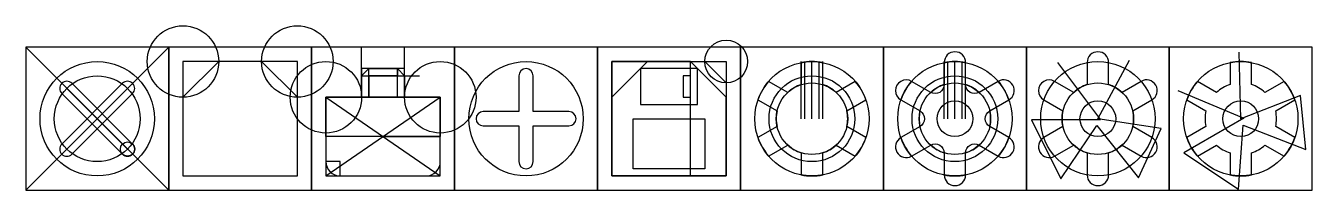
# Model space of a CAD drawing. Extents: x 0 to 9000, y 0 to 1150.
import ezdxf

# ---------------------------------------------------------------- set-up
doc = ezdxf.new("R2010")
doc.units = 0
doc.layers.get('0').update_dxf_attribs({"linetype": 'CONTINUOUS'})
doc.layers.add('HOJO', color=7, linetype='CONTINUOUS')

msp = doc.modelspace()

# ---------------------------------------------------------------- linework, layer by layer
for points in [[(0, 0), (1000, 0), (1000, 1000), (0, 1000)], [(1000, 0), (2000, 0), (2000, 1000), (1000, 1000)], [(2000, 0), (3000, 0), (3000, 1000), (2000, 1000)], [(3000, 0), (4000, 0), (4000, 1000), (3000, 1000)], [(4000, 0), (5000, 0), (5000, 1000), (4000, 1000)], [(5000, 0), (6000, 0), (6000, 1000), (5000, 1000)], [(6000, 0), (7000, 0), (7000, 1000), (6000, 1000)], [(7000, 0), (8000, 0), (8000, 1000), (7000, 1000)], [(8000, 0), (9000, 0), (9000, 1000), (8000, 1000)], [(2400, 850), (2600, 850), (2600, 800), (2400, 800)], [(4300, 600), (4700, 600), (4700, 850), (4300, 850)], [(4650, 800), (4600, 800), (4600, 650), (4650, 650)], [(2900, 375), (2100, 375), (2100, 650), (2900, 650)], [(4250, 500), (4750, 500), (4750, 150), (4250, 150)]]:
    msp.add_lwpolyline(points, close=True)
for points in [[(2350, 650), (2350, 1000)], [(2650, 650), (2650, 1000)], [(1100, 100), (1900, 100), (1900, 650), (1650, 900), (1350, 900), (1100, 650), (1100, 100)], [(4100, 900), (4750, 900), (4900, 750), (4900, 100), (4100, 100), (4100, 900)], [(5425, 500), (5425, 900)], [(5450, 500), (5450, 900)], [(5500, 500), (5500, 900)], [(5550, 500), (5550, 900)], [(5575, 500), (5575, 900)], [(2400, 650), (2400, 850), (2350, 800), (2350, 650), (2400, 650)], [(2600, 650), (2600, 850), (2650, 800), (2650, 650), (2600, 650)], [(2600, 650), (2600, 800), (2400, 800), (2400, 650)], [(2600, 650), (2650, 650)], [(2900, 375), (2100, 375)]]:
    msp.add_lwpolyline(points)
for points in [[(5744, 554.3), (5877.8, 631.5, 0.094589), (5802.8, 761.4), (5669, 684.2, 0.109892), (5575, 738.5), (5575, 892.9, 0.094589), (5425, 892.9), (5425, 738.5, 0.109892), (5331, 684.2), (5197.2, 761.4, 0.094589), (5122.2, 631.5), (5256, 554.3, 0.109892), (5256, 445.7), (5122.2, 368.5, 0.094589), (5197.2, 238.6), (5331, 315.8, 0.109892), (5425, 261.5)], [(6744, 554.3), (6877.8, 631.5, 1), (6802.8, 761.4), (6669, 684.2, -0.57735), (6575, 738.5), (6575, 892.9, 1), (6425, 892.9), (6425, 738.5, -0.57735), (6331, 684.2), (6197.2, 761.4, 1), (6122.2, 631.5), (6256, 554.3, -0.57735), (6256, 445.7), (6122.2, 368.5, 1), (6197.2, 238.6), (6331, 315.8, -0.57735), (6425, 261.5), (6425, 107.1, 1), (6575, 107.1), (6575, 261.5, -0.57735), (6669, 315.8), (6802.8, 238.6, 1), (6877.8, 368.5), (6744, 445.7, -0.57735), (6744, 554.3, -0.950951)], [(7744, 554.3), (7877.8, 631.5, 1), (7802.8, 761.4), (7669, 684.2, 0.109892), (7575, 738.5), (7575, 892.9, 1), (7425, 892.9), (7425, 738.5, 0.109892), (7331, 684.2), (7197.2, 761.4, 1), (7122.2, 631.5), (7256, 554.3, 0.109892), (7256, 445.7), (7122.2, 368.5, 1), (7197.2, 238.6), (7331, 315.8, 0.109892), (7425, 261.5), (7425, 107.1, 1), (7575, 107.1), (7575, 261.5, 0.109892), (7669, 315.8), (7802.8, 238.6, 1), (7877.8, 368.5), (7744, 445.7, 0.109892), (7744, 554.3, -0.950951)], [(8744, 554.3), (8877.8, 631.5, 0.094589), (8802.8, 761.4), (8669, 684.2, 0.109892), (8575, 738.5), (8575, 892.9, 0.094589), (8425, 892.9), (8425, 738.5, 0.109892), (8331, 684.2), (8197.2, 761.4, 0.094589), (8122.2, 631.5), (8256, 554.3, 0.109892), (8256, 445.7), (8122.2, 368.5, 0.094589), (8197.2, 238.6), (8331, 315.8, 0.109892), (8425, 261.5), (8425, 107.1, 0.094589), (8575, 107.1), (8575, 261.5, 0.109892), (8669, 315.8), (8802.8, 238.6, 0.094589), (8877.8, 368.5), (8744, 445.7, 0.109892), (8744, 554.3, -0.950951)], [(5575, 261.5, 0.109892), (5669, 315.8), (5802.8, 238.6, 0.094589), (5877.8, 368.5), (5744, 445.7)], [(5425, 261.5), (5425, 107.1, 0.094589), (5575, 107.1), (5575, 261.5)]]:
    msp.add_lwpolyline(points, format="xyb")
for points in [[(3550, 800, 1), (3450, 800), (3450, 550), (3200, 550, 1), (3200, 450), (3450, 450), (3450, 200, 1), (3550, 200), (3550, 450), (3800, 450, 1), (3800, 550), (3550, 550)], [(747.5, 676.8, 1), (676.8, 747.5), (500, 570.7), (323.2, 747.5, 1), (252.5, 676.8), (429.3, 500), (252.5, 323.2, 1), (323.2, 252.5), (500, 429.3), (676.8, 252.5, 1), (747.5, 323.2), (570.7, 500)], [(2100, 200, 0.414214), (2200, 100), (2800, 100, 0.414214), (2900, 200), (2900, 375), (2100, 375)]]:
    msp.add_lwpolyline(points, format="xyb", close=True)
for centre, radius in [((500, 500), 400), ((2100, 650), 250), ((2900, 650), 250), ((3500, 500), 400), ((5500, 500), 400), ((5500, 500), 300), ((5500, 500), 250), ((6500, 500), 125), ((7500, 500), 125), ((8500, 500), 125)]:
    msp.add_circle(centre, radius)
for start, end in [(347.4576, 12.5424), (227.4576, 252.5424)]:
    msp.add_arc((5500, 500), 250, start, end)
at = {"layer": 'HOJO'}
for points in [[(1000, 0), (0, 1000)], [(0, 0), (1000, 1000)], [(4100, 100), (4900, 100), (4900, 650), (4650, 900), (4350, 900), (4100, 650), (4100, 100)], [(6425, 500), (6425, 900)], [(6450, 500), (6450, 900)], [(6500, 500), (6500, 900)], [(6550, 500), (6550, 900)], [(6575, 500), (6575, 900)], [(7217.7, 892.1), (7519.7, 492.5), (7036.1, 492.5), (7240.4, 80.7), (7491.8, 452.4), (7785.1, 85.9), (7944, 431.4), (7500, 500), (7722.3, 909.5)], [(8059.5, 698.4), (8520.8, 503.4), (8102, 261.5), (8484.8, 7.1), (8516.7, 454.6), (8953.9, 284), (8918.8, 662.6), (8500, 500), (8487.7, 965.8)], [(2650, 650), (2650, 850), (2350, 850), (2350, 650)], [(252.5, 323.2), (676.8, 747.5)], [(323.2, 747.5), (747.5, 323.2)], [(2350, 650), (2350, 800), (2650, 800), (2650, 650)], [(2600, 800), (2755.4, 800)], [(252.5, 676.8), (676.8, 252.5)], [(287.9, 712.1), (712.1, 287.9)], [(287.9, 287.9), (712.1, 712.1)], [(323.2, 252.5), (747.5, 676.8)], [(2100, 650), (2900, 100)], [(2100, 100), (2900, 650)], [(2500, 375), (2900, 375)]]:
    msp.add_lwpolyline(points, dxfattribs=at)
for points in [[(1100, 100), (1900, 100), (1900, 900), (1100, 900)], [(4100, 100), (4650, 100), (4650, 900), (4100, 900)], [(4900, 100), (4100, 100), (4100, 900), (4900, 900)], [(4900, 100), (4100, 100), (4100, 900), (4900, 900)], [(2100, 100), (2900, 100), (2900, 650), (2100, 650)], [(2100, 100), (2200, 100), (2200, 200), (2100, 200)]]:
    msp.add_lwpolyline(points, close=True, dxfattribs=at)
for points in [[(6744, 554.3), (6877.8, 631.5, 0.094589), (6802.8, 761.4), (6669, 684.2, 0.109892), (6575, 738.5), (6575, 892.9, 0.094589), (6425, 892.9), (6425, 738.5, 0.109892), (6331, 684.2), (6197.2, 761.4, 0.094589), (6122.2, 631.5), (6256, 554.3, 0.109892), (6256, 445.7), (6122.2, 368.5, 0.094589), (6197.2, 238.6), (6331, 315.8, 0.109892), (6425, 261.5)], [(6575, 261.5, 0.109892), (6669, 315.8), (6802.8, 238.6, 0.094589), (6877.8, 368.5), (6744, 445.7)], [(6425, 261.5), (6425, 107.1, 0.094589), (6575, 107.1), (6575, 261.5)]]:
    msp.add_lwpolyline(points, format="xyb", dxfattribs=at)
for centre, radius in [((1100, 900), 250), ((1900, 900), 250), ((4900, 900), 150), ((6500, 500), 400), ((7500, 500), 400), ((8500, 500), 400), ((500, 500), 300), ((6500, 500), 300), ((6500, 500), 250), ((7500, 500), 250), ((712.1, 287.9), 50)]:
    msp.add_circle(centre, radius, dxfattribs=at)
for start, end in [(347.4576, 12.5424), (227.4576, 252.5424)]:
    msp.add_arc((6500, 500), 250, start, end, dxfattribs=at)

doc.saveas('drawing.dxf')
